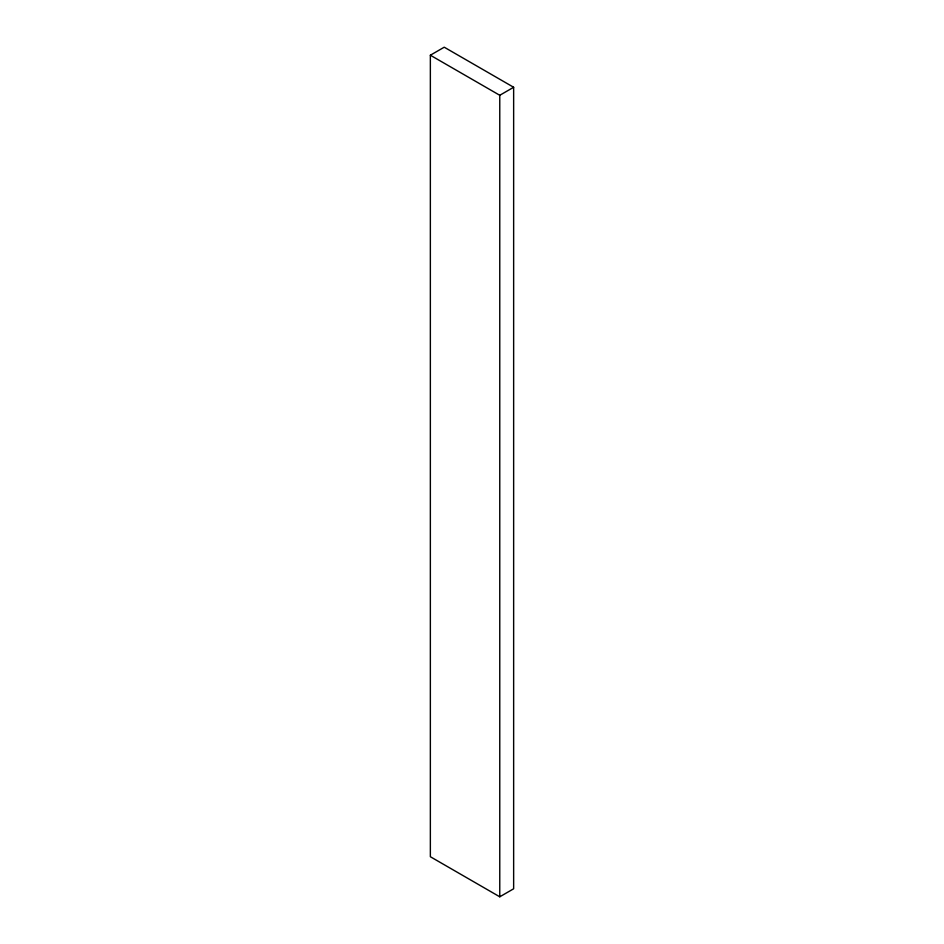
<?xml version="1.0" encoding="UTF-8"?>
<svg xmlns="http://www.w3.org/2000/svg" width="944" height="944" viewBox="0 0 944 944"><rect width="100%" height="100%" fill="white"/><g stroke="black" fill="none" stroke-linecap="round" stroke-linejoin="round"><path stroke-width="1.42" d="M430.358 55.212L444.235 47.2L513.642 87.273L513.642 888.788L499.765 896.8L430.358 856.727L430.358 55.212L499.765 95.285L513.642 87.273M499.765 95.285L499.765 896.8"/></g></svg>
